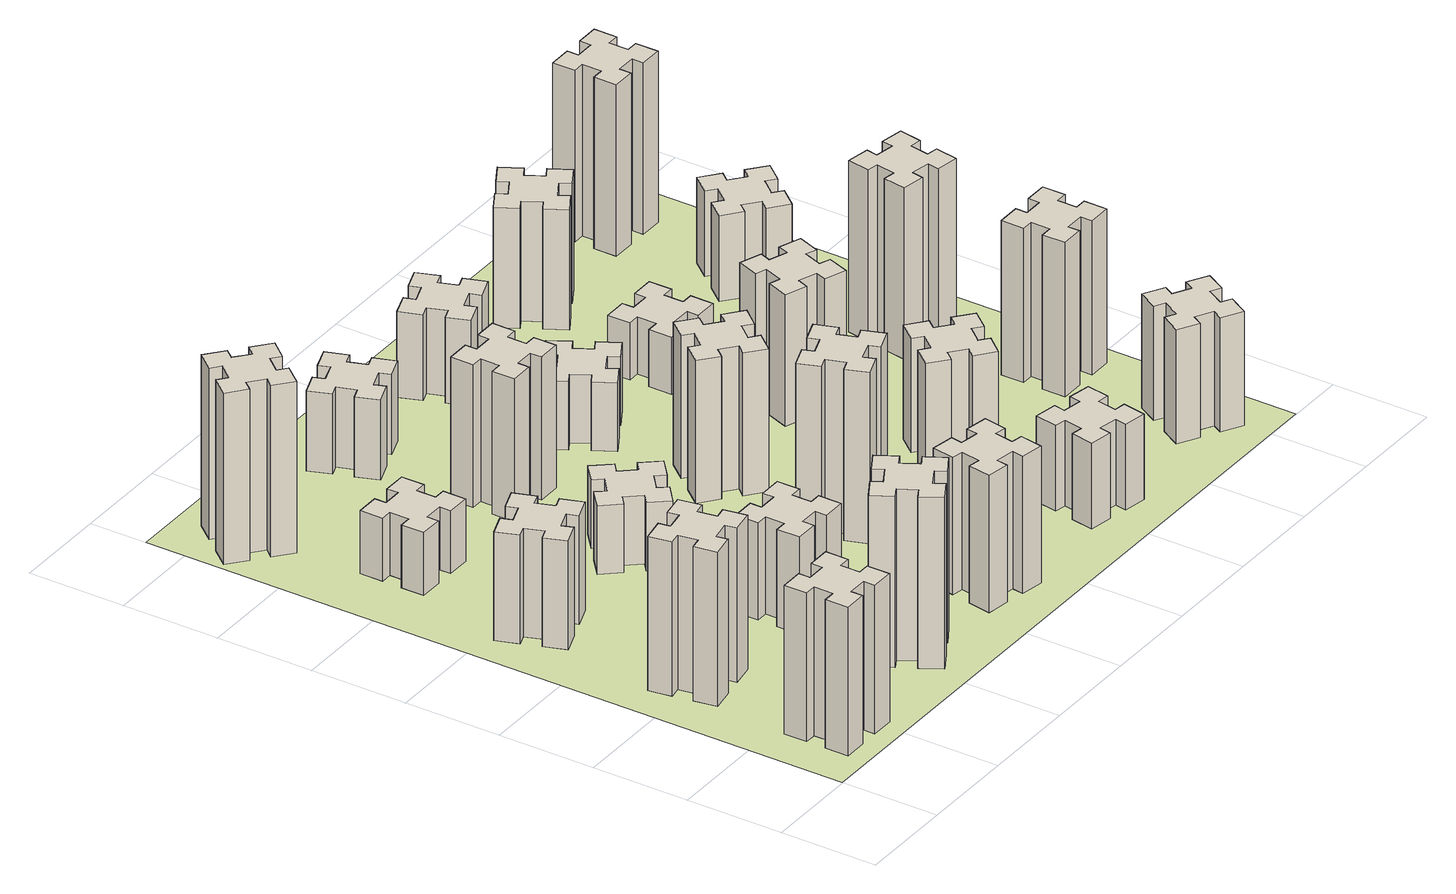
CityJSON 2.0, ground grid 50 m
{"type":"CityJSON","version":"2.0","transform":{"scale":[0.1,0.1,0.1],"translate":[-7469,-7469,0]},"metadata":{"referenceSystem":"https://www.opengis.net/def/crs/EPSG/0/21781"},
"CityObjects":{
"building1":{"type":"Building","attributes":{"class":"1000","function":"1000","usage":"1000","yearOfConstruction":2016,"roofType":"1000","measuredHeight":78,"storeysAboveGround":30,"storeysBelowGround":0},"geometry":[{"type":"Solid","lod":"1","boundaries":[[[[0,1,2,3,4,5,6,7,8,9,10,11,12,13,14,15,16,17,18,19]],[[17,16,20,21]],[[16,15,22,20]],[[15,14,23,22]],[[14,13,24,23]],[[13,12,25,24]],[[12,11,26,25]],[[11,10,27,26]],[[10,9,28,27]],[[9,8,29,28]],[[8,7,30,29]],[[7,6,31,30]],[[6,5,32,31]],[[5,4,33,32]],[[4,3,34,33]],[[3,2,35,34]],[[2,1,36,35]],[[1,0,37,36]],[[0,19,38,37]],[[19,18,39,38]],[[18,17,21,39]],[[24,25,26,27,28,29,30,31,32,33,34,35,36,37,38,39,21,20,22,23]]]]}]},
"building2":{"type":"Building","attributes":{"class":"1000","function":"1000","usage":"1000","yearOfConstruction":2016,"roofType":"1000","measuredHeight":81,"storeysAboveGround":30,"storeysBelowGround":0},"geometry":[{"type":"Solid","lod":"1","boundaries":[[[[40,41,42,43,44,45,46,47,48,49,50,51,52,53,54,55,56,57,58,59]],[[57,56,60,61]],[[56,55,62,60]],[[55,54,63,62]],[[54,53,64,63]],[[53,52,65,64]],[[52,51,66,65]],[[51,50,67,66]],[[50,49,68,67]],[[49,48,69,68]],[[48,47,70,69]],[[47,46,71,70]],[[46,45,72,71]],[[45,44,73,72]],[[44,43,74,73]],[[43,42,75,74]],[[42,41,76,75]],[[41,40,77,76]],[[40,59,78,77]],[[59,58,79,78]],[[58,57,61,79]],[[64,65,66,67,68,69,70,71,72,73,74,75,76,77,78,79,61,60,62,63]]]]}]},
"building3":{"type":"Building","attributes":{"class":"1000","function":"1000","usage":"1000","yearOfConstruction":2016,"roofType":"1000","measuredHeight":57,"storeysAboveGround":30,"storeysBelowGround":0},"geometry":[{"type":"Solid","lod":"1","boundaries":[[[[80,81,82,83,84,85,86,87,88,89,90,91,92,93,94,95,96,97,98,99]],[[97,96,100,101]],[[96,95,102,100]],[[95,94,103,102]],[[94,93,104,103]],[[93,92,105,104]],[[92,91,106,105]],[[91,90,107,106]],[[90,89,108,107]],[[89,88,109,108]],[[88,87,110,109]],[[87,86,111,110]],[[86,85,112,111]],[[85,84,113,112]],[[84,83,114,113]],[[83,82,115,114]],[[82,81,116,115]],[[81,80,117,116]],[[80,99,118,117]],[[99,98,119,118]],[[98,97,101,119]],[[104,105,106,107,108,109,110,111,112,113,114,115,116,117,118,119,101,100,102,103]]]]}]},
"building4":{"type":"Building","attributes":{"class":"1000","function":"1000","usage":"1000","yearOfConstruction":2016,"roofType":"1000","measuredHeight":90,"storeysAboveGround":30,"storeysBelowGround":0},"geometry":[{"type":"Solid","lod":"1","boundaries":[[[[120,121,122,123,124,125,126,127,128,129,130,131,132,133,134,135,136,137,138,139]],[[137,136,140,141]],[[136,135,142,140]],[[135,134,143,142]],[[134,133,144,143]],[[133,132,145,144]],[[132,131,146,145]],[[131,130,147,146]],[[130,129,148,147]],[[129,128,149,148]],[[128,127,150,149]],[[127,126,151,150]],[[126,125,152,151]],[[125,124,153,152]],[[124,123,154,153]],[[123,122,155,154]],[[122,121,156,155]],[[121,120,157,156]],[[120,139,158,157]],[[139,138,159,158]],[[138,137,141,159]],[[144,145,146,147,148,149,150,151,152,153,154,155,156,157,158,159,141,140,142,143]]]]}]},
"building5":{"type":"Building","attributes":{"class":"1000","function":"1000","usage":"1000","yearOfConstruction":2016,"roofType":"1000","measuredHeight":33,"storeysAboveGround":30,"storeysBelowGround":0},"geometry":[{"type":"Solid","lod":"1","boundaries":[[[[160,161,162,163,164,165,166,167,168,169,170,171,172,173,174,175,176,177,178,179]],[[177,176,180,181]],[[176,175,182,180]],[[175,174,183,182]],[[174,173,184,183]],[[173,172,185,184]],[[172,171,186,185]],[[171,170,187,186]],[[170,169,188,187]],[[169,168,189,188]],[[168,167,190,189]],[[167,166,191,190]],[[166,165,192,191]],[[165,164,193,192]],[[164,163,194,193]],[[163,162,195,194]],[[162,161,196,195]],[[161,160,197,196]],[[160,179,198,197]],[[179,178,199,198]],[[178,177,181,199]],[[184,185,186,187,188,189,190,191,192,193,194,195,196,197,198,199,181,180,182,183]]]]}]},
"building6":{"type":"Building","attributes":{"class":"1000","function":"1000","usage":"1000","yearOfConstruction":2016,"roofType":"1000","measuredHeight":90,"storeysAboveGround":30,"storeysBelowGround":0},"geometry":[{"type":"Solid","lod":"1","boundaries":[[[[200,201,202,203,204,205,206,207,208,209,210,211,212,213,214,215,216,217,218,219]],[[217,216,220,221]],[[216,215,222,220]],[[215,214,223,222]],[[214,213,224,223]],[[213,212,225,224]],[[212,211,226,225]],[[211,210,227,226]],[[210,209,228,227]],[[209,208,229,228]],[[208,207,230,229]],[[207,206,231,230]],[[206,205,232,231]],[[205,204,233,232]],[[204,203,234,233]],[[203,202,235,234]],[[202,201,236,235]],[[201,200,237,236]],[[200,219,238,237]],[[219,218,239,238]],[[218,217,221,239]],[[224,225,226,227,228,229,230,231,232,233,234,235,236,237,238,239,221,220,222,223]]]]}]},
"building7":{"type":"Building","attributes":{"class":"1000","function":"1000","usage":"1000","yearOfConstruction":2016,"roofType":"1000","measuredHeight":51,"storeysAboveGround":30,"storeysBelowGround":0},"geometry":[{"type":"Solid","lod":"1","boundaries":[[[[240,241,242,243,244,245,246,247,248,249,250,251,252,253,254,255,256,257,258,259]],[[257,256,260,261]],[[256,255,262,260]],[[255,254,263,262]],[[254,253,264,263]],[[253,252,265,264]],[[252,251,266,265]],[[251,250,267,266]],[[250,249,268,267]],[[249,248,269,268]],[[248,247,270,269]],[[247,246,271,270]],[[246,245,272,271]],[[245,244,273,272]],[[244,243,274,273]],[[243,242,275,274]],[[242,241,276,275]],[[241,240,277,276]],[[240,259,278,277]],[[259,258,279,278]],[[258,257,261,279]],[[264,265,266,267,268,269,270,271,272,273,274,275,276,277,278,279,261,260,262,263]]]]}]},
"building8":{"type":"Building","attributes":{"class":"1000","function":"1000","usage":"1000","yearOfConstruction":2016,"roofType":"1000","measuredHeight":36,"storeysAboveGround":30,"storeysBelowGround":0},"geometry":[{"type":"Solid","lod":"1","boundaries":[[[[280,281,282,283,284,285,286,287,288,289,290,291,292,293,294,295,296,297,298,299]],[[297,296,300,301]],[[296,295,302,300]],[[295,294,303,302]],[[294,293,304,303]],[[293,292,305,304]],[[292,291,306,305]],[[291,290,307,306]],[[290,289,308,307]],[[289,288,309,308]],[[288,287,310,309]],[[287,286,311,310]],[[286,285,312,311]],[[285,284,313,312]],[[284,283,314,313]],[[283,282,315,314]],[[282,281,316,315]],[[281,280,317,316]],[[280,299,318,317]],[[299,298,319,318]],[[298,297,301,319]],[[304,305,306,307,308,309,310,311,312,313,314,315,316,317,318,319,301,300,302,303]]]]}]},
"building9":{"type":"Building","attributes":{"class":"1000","function":"1000","usage":"1000","yearOfConstruction":2016,"roofType":"1000","measuredHeight":72,"storeysAboveGround":30,"storeysBelowGround":0},"geometry":[{"type":"Solid","lod":"1","boundaries":[[[[320,321,322,323,324,325,326,327,328,329,330,331,332,333,334,335,336,337,338,339]],[[337,336,340,341]],[[336,335,342,340]],[[335,334,343,342]],[[334,333,344,343]],[[333,332,345,344]],[[332,331,346,345]],[[331,330,347,346]],[[330,329,348,347]],[[329,328,349,348]],[[328,327,350,349]],[[327,326,351,350]],[[326,325,352,351]],[[325,324,353,352]],[[324,323,354,353]],[[323,322,355,354]],[[322,321,356,355]],[[321,320,357,356]],[[320,339,358,357]],[[339,338,359,358]],[[338,337,341,359]],[[344,345,346,347,348,349,350,351,352,353,354,355,356,357,358,359,341,340,342,343]]]]}]},
"building10":{"type":"Building","attributes":{"class":"1000","function":"1000","usage":"1000","yearOfConstruction":2016,"roofType":"1000","measuredHeight":75,"storeysAboveGround":30,"storeysBelowGround":0},"geometry":[{"type":"Solid","lod":"1","boundaries":[[[[360,361,362,363,364,365,366,367,368,369,370,371,372,373,374,375,376,377,378,379]],[[377,376,380,381]],[[376,375,382,380]],[[375,374,383,382]],[[374,373,384,383]],[[373,372,385,384]],[[372,371,386,385]],[[371,370,387,386]],[[370,369,388,387]],[[369,368,389,388]],[[368,367,390,389]],[[367,366,391,390]],[[366,365,392,391]],[[365,364,393,392]],[[364,363,394,393]],[[363,362,395,394]],[[362,361,396,395]],[[361,360,397,396]],[[360,379,398,397]],[[379,378,399,398]],[[378,377,381,399]],[[384,385,386,387,388,389,390,391,392,393,394,395,396,397,398,399,381,380,382,383]]]]}]},
"building11":{"type":"Building","attributes":{"class":"1000","function":"1000","usage":"1000","yearOfConstruction":2016,"roofType":"1000","measuredHeight":42,"storeysAboveGround":30,"storeysBelowGround":0},"geometry":[{"type":"Solid","lod":"1","boundaries":[[[[400,401,402,403,404,405,406,407,408,409,410,411,412,413,414,415,416,417,418,419]],[[417,416,420,421]],[[416,415,422,420]],[[415,414,423,422]],[[414,413,424,423]],[[413,412,425,424]],[[412,411,426,425]],[[411,410,427,426]],[[410,409,428,427]],[[409,408,429,428]],[[408,407,430,429]],[[407,406,431,430]],[[406,405,432,431]],[[405,404,433,432]],[[404,403,434,433]],[[403,402,435,434]],[[402,401,436,435]],[[401,400,437,436]],[[400,419,438,437]],[[419,418,439,438]],[[418,417,421,439]],[[424,425,426,427,428,429,430,431,432,433,434,435,436,437,438,439,421,420,422,423]]]]}]},
"building12":{"type":"Building","attributes":{"class":"1000","function":"1000","usage":"1000","yearOfConstruction":2016,"roofType":"1000","measuredHeight":90,"storeysAboveGround":30,"storeysBelowGround":0},"geometry":[{"type":"Solid","lod":"1","boundaries":[[[[440,441,442,443,444,445,446,447,448,449,450,451,452,453,454,455,456,457,458,459]],[[457,456,460,461]],[[456,455,462,460]],[[455,454,463,462]],[[454,453,464,463]],[[453,452,465,464]],[[452,451,466,465]],[[451,450,467,466]],[[450,449,468,467]],[[449,448,469,468]],[[448,447,470,469]],[[447,446,471,470]],[[446,445,472,471]],[[445,444,473,472]],[[444,443,474,473]],[[443,442,475,474]],[[442,441,476,475]],[[441,440,477,476]],[[440,459,478,477]],[[459,458,479,478]],[[458,457,461,479]],[[464,465,466,467,468,469,470,471,472,473,474,475,476,477,478,479,461,460,462,463]]]]}]},
"building13":{"type":"Building","attributes":{"class":"1000","function":"1000","usage":"1000","yearOfConstruction":2016,"roofType":"1000","measuredHeight":75,"storeysAboveGround":30,"storeysBelowGround":0},"geometry":[{"type":"Solid","lod":"1","boundaries":[[[[480,481,482,483,484,485,486,487,488,489,490,491,492,493,494,495,496,497,498,499]],[[497,496,500,501]],[[496,495,502,500]],[[495,494,503,502]],[[494,493,504,503]],[[493,492,505,504]],[[492,491,506,505]],[[491,490,507,506]],[[490,489,508,507]],[[489,488,509,508]],[[488,487,510,509]],[[487,486,511,510]],[[486,485,512,511]],[[485,484,513,512]],[[484,483,514,513]],[[483,482,515,514]],[[482,481,516,515]],[[481,480,517,516]],[[480,499,518,517]],[[499,498,519,518]],[[498,497,501,519]],[[504,505,506,507,508,509,510,511,512,513,514,515,516,517,518,519,501,500,502,503]]]]}]},
"building14":{"type":"Building","attributes":{"class":"1000","function":"1000","usage":"1000","yearOfConstruction":2016,"roofType":"1000","measuredHeight":36,"storeysAboveGround":30,"storeysBelowGround":0},"geometry":[{"type":"Solid","lod":"1","boundaries":[[[[520,521,522,523,524,525,526,527,528,529,530,531,532,533,534,535,536,537,538,539]],[[537,536,540,541]],[[536,535,542,540]],[[535,534,543,542]],[[534,533,544,543]],[[533,532,545,544]],[[532,531,546,545]],[[531,530,547,546]],[[530,529,548,547]],[[529,528,549,548]],[[528,527,550,549]],[[527,526,551,550]],[[526,525,552,551]],[[525,524,553,552]],[[524,523,554,553]],[[523,522,555,554]],[[522,521,556,555]],[[521,520,557,556]],[[520,539,558,557]],[[539,538,559,558]],[[538,537,541,559]],[[544,545,546,547,548,549,550,551,552,553,554,555,556,557,558,559,541,540,542,543]]]]}]},
"building15":{"type":"Building","attributes":{"class":"1000","function":"1000","usage":"1000","yearOfConstruction":2016,"roofType":"1000","measuredHeight":45,"storeysAboveGround":30,"storeysBelowGround":0},"geometry":[{"type":"Solid","lod":"1","boundaries":[[[[560,561,562,563,564,565,566,567,568,569,570,571,572,573,574,575,576,577,578,579]],[[577,576,580,581]],[[576,575,582,580]],[[575,574,583,582]],[[574,573,584,583]],[[573,572,585,584]],[[572,571,586,585]],[[571,570,587,586]],[[570,569,588,587]],[[569,568,589,588]],[[568,567,590,589]],[[567,566,591,590]],[[566,565,592,591]],[[565,564,593,592]],[[564,563,594,593]],[[563,562,595,594]],[[562,561,596,595]],[[561,560,597,596]],[[560,579,598,597]],[[579,578,599,598]],[[578,577,581,599]],[[584,585,586,587,588,589,590,591,592,593,594,595,596,597,598,599,581,580,582,583]]]]}]},
"building16":{"type":"Building","attributes":{"class":"1000","function":"1000","usage":"1000","yearOfConstruction":2016,"roofType":"1000","measuredHeight":45,"storeysAboveGround":30,"storeysBelowGround":0},"geometry":[{"type":"Solid","lod":"1","boundaries":[[[[600,601,602,603,604,605,606,607,608,609,610,611,612,613,614,615,616,617,618,619]],[[617,616,620,621]],[[616,615,622,620]],[[615,614,623,622]],[[614,613,624,623]],[[613,612,625,624]],[[612,611,626,625]],[[611,610,627,626]],[[610,609,628,627]],[[609,608,629,628]],[[608,607,630,629]],[[607,606,631,630]],[[606,605,632,631]],[[605,604,633,632]],[[604,603,634,633]],[[603,602,635,634]],[[602,601,636,635]],[[601,600,637,636]],[[600,619,638,637]],[[619,618,639,638]],[[618,617,621,639]],[[624,625,626,627,628,629,630,631,632,633,634,635,636,637,638,639,621,620,622,623]]]]}]},
"building17":{"type":"Building","attributes":{"class":"1000","function":"1000","usage":"1000","yearOfConstruction":2016,"roofType":"1000","measuredHeight":60,"storeysAboveGround":30,"storeysBelowGround":0},"geometry":[{"type":"Solid","lod":"1","boundaries":[[[[640,641,642,643,644,645,646,647,648,649,650,651,652,653,654,655,656,657,658,659]],[[657,656,660,661]],[[656,655,662,660]],[[655,654,663,662]],[[654,653,664,663]],[[653,652,665,664]],[[652,651,666,665]],[[651,650,667,666]],[[650,649,668,667]],[[649,648,669,668]],[[648,647,670,669]],[[647,646,671,670]],[[646,645,672,671]],[[645,644,673,672]],[[644,643,674,673]],[[643,642,675,674]],[[642,641,676,675]],[[641,640,677,676]],[[640,659,678,677]],[[659,658,679,678]],[[658,657,661,679]],[[664,665,666,667,668,669,670,671,672,673,674,675,676,677,678,679,661,660,662,663]]]]}]},
"building18":{"type":"Building","attributes":{"class":"1000","function":"1000","usage":"1000","yearOfConstruction":2016,"roofType":"1000","measuredHeight":69,"storeysAboveGround":30,"storeysBelowGround":0},"geometry":[{"type":"Solid","lod":"1","boundaries":[[[[680,681,682,683,684,685,686,687,688,689,690,691,692,693,694,695,696,697,698,699]],[[697,696,700,701]],[[696,695,702,700]],[[695,694,703,702]],[[694,693,704,703]],[[693,692,705,704]],[[692,691,706,705]],[[691,690,707,706]],[[690,689,708,707]],[[689,688,709,708]],[[688,687,710,709]],[[687,686,711,710]],[[686,685,712,711]],[[685,684,713,712]],[[684,683,714,713]],[[683,682,715,714]],[[682,681,716,715]],[[681,680,717,716]],[[680,699,718,717]],[[699,698,719,718]],[[698,697,701,719]],[[704,705,706,707,708,709,710,711,712,713,714,715,716,717,718,719,701,700,702,703]]]]}]},
"building19":{"type":"Building","attributes":{"class":"1000","function":"1000","usage":"1000","yearOfConstruction":2016,"roofType":"1000","measuredHeight":30,"storeysAboveGround":30,"storeysBelowGround":0},"geometry":[{"type":"Solid","lod":"1","boundaries":[[[[720,721,722,723,724,725,726,727,728,729,730,731,732,733,734,735,736,737,738,739]],[[737,736,740,741]],[[736,735,742,740]],[[735,734,743,742]],[[734,733,744,743]],[[733,732,745,744]],[[732,731,746,745]],[[731,730,747,746]],[[730,729,748,747]],[[729,728,749,748]],[[728,727,750,749]],[[727,726,751,750]],[[726,725,752,751]],[[725,724,753,752]],[[724,723,754,753]],[[723,722,755,754]],[[722,721,756,755]],[[721,720,757,756]],[[720,739,758,757]],[[739,738,759,758]],[[738,737,741,759]],[[744,745,746,747,748,749,750,751,752,753,754,755,756,757,758,759,741,740,742,743]]]]}]},
"building20":{"type":"Building","attributes":{"class":"1000","function":"1000","usage":"1000","yearOfConstruction":2016,"roofType":"1000","measuredHeight":60,"storeysAboveGround":30,"storeysBelowGround":0},"geometry":[{"type":"Solid","lod":"1","boundaries":[[[[760,761,762,763,764,765,766,767,768,769,770,771,772,773,774,775,776,777,778,779]],[[777,776,780,781]],[[776,775,782,780]],[[775,774,783,782]],[[774,773,784,783]],[[773,772,785,784]],[[772,771,786,785]],[[771,770,787,786]],[[770,769,788,787]],[[769,768,789,788]],[[768,767,790,789]],[[767,766,791,790]],[[766,765,792,791]],[[765,764,793,792]],[[764,763,794,793]],[[763,762,795,794]],[[762,761,796,795]],[[761,760,797,796]],[[760,779,798,797]],[[779,778,799,798]],[[778,777,781,799]],[[784,785,786,787,788,789,790,791,792,793,794,795,796,797,798,799,781,780,782,783]]]]}]},
"building21":{"type":"Building","attributes":{"class":"1000","function":"1000","usage":"1000","yearOfConstruction":2016,"roofType":"1000","measuredHeight":63,"storeysAboveGround":30,"storeysBelowGround":0},"geometry":[{"type":"Solid","lod":"1","boundaries":[[[[800,801,802,803,804,805,806,807,808,809,810,811,812,813,814,815,816,817,818,819]],[[817,816,820,821]],[[816,815,822,820]],[[815,814,823,822]],[[814,813,824,823]],[[813,812,825,824]],[[812,811,826,825]],[[811,810,827,826]],[[810,809,828,827]],[[809,808,829,828]],[[808,807,830,829]],[[807,806,831,830]],[[806,805,832,831]],[[805,804,833,832]],[[804,803,834,833]],[[803,802,835,834]],[[802,801,836,835]],[[801,800,837,836]],[[800,819,838,837]],[[819,818,839,838]],[[818,817,821,839]],[[824,825,826,827,828,829,830,831,832,833,834,835,836,837,838,839,821,820,822,823]]]]}]},
"building22":{"type":"Building","attributes":{"class":"1000","function":"1000","usage":"1000","yearOfConstruction":2016,"roofType":"1000","measuredHeight":81,"storeysAboveGround":30,"storeysBelowGround":0},"geometry":[{"type":"Solid","lod":"1","boundaries":[[[[840,841,842,843,844,845,846,847,848,849,850,851,852,853,854,855,856,857,858,859]],[[857,856,860,861]],[[856,855,862,860]],[[855,854,863,862]],[[854,853,864,863]],[[853,852,865,864]],[[852,851,866,865]],[[851,850,867,866]],[[850,849,868,867]],[[849,848,869,868]],[[848,847,870,869]],[[847,846,871,870]],[[846,845,872,871]],[[845,844,873,872]],[[844,843,874,873]],[[843,842,875,874]],[[842,841,876,875]],[[841,840,877,876]],[[840,859,878,877]],[[859,858,879,878]],[[858,857,861,879]],[[864,865,866,867,868,869,870,871,872,873,874,875,876,877,878,879,861,860,862,863]]]]}]},
"building23":{"type":"Building","attributes":{"class":"1000","function":"1000","usage":"1000","yearOfConstruction":2016,"roofType":"1000","measuredHeight":90,"storeysAboveGround":30,"storeysBelowGround":0},"geometry":[{"type":"Solid","lod":"1","boundaries":[[[[880,881,882,883,884,885,886,887,888,889,890,891,892,893,894,895,896,897,898,899]],[[897,896,900,901]],[[896,895,902,900]],[[895,894,903,902]],[[894,893,904,903]],[[893,892,905,904]],[[892,891,906,905]],[[891,890,907,906]],[[890,889,908,907]],[[889,888,909,908]],[[888,887,910,909]],[[887,886,911,910]],[[886,885,912,911]],[[885,884,913,912]],[[884,883,914,913]],[[883,882,915,914]],[[882,881,916,915]],[[881,880,917,916]],[[880,899,918,917]],[[899,898,919,918]],[[898,897,901,919]],[[904,905,906,907,908,909,910,911,912,913,914,915,916,917,918,919,901,900,902,903]]]]}]},
"building24":{"type":"Building","attributes":{"class":"1000","function":"1000","usage":"1000","yearOfConstruction":2016,"roofType":"1000","measuredHeight":45,"storeysAboveGround":30,"storeysBelowGround":0},"geometry":[{"type":"Solid","lod":"1","boundaries":[[[[920,921,922,923,924,925,926,927,928,929,930,931,932,933,934,935,936,937,938,939]],[[937,936,940,941]],[[936,935,942,940]],[[935,934,943,942]],[[934,933,944,943]],[[933,932,945,944]],[[932,931,946,945]],[[931,930,947,946]],[[930,929,948,947]],[[929,928,949,948]],[[928,927,950,949]],[[927,926,951,950]],[[926,925,952,951]],[[925,924,953,952]],[[924,923,954,953]],[[923,922,955,954]],[[922,921,956,955]],[[921,920,957,956]],[[920,939,958,957]],[[939,938,959,958]],[[938,937,941,959]],[[944,945,946,947,948,949,950,951,952,953,954,955,956,957,958,959,941,940,942,943]]]]}]},
"building25":{"type":"Building","attributes":{"class":"1000","function":"1000","usage":"1000","yearOfConstruction":2016,"roofType":"1000","measuredHeight":90,"storeysAboveGround":30,"storeysBelowGround":0},"geometry":[{"type":"Solid","lod":"1","boundaries":[[[[960,961,962,963,964,965,966,967,968,969,970,971,972,973,974,975,976,977,978,979]],[[977,976,980,981]],[[976,975,982,980]],[[975,974,983,982]],[[974,973,984,983]],[[973,972,985,984]],[[972,971,986,985]],[[971,970,987,986]],[[970,969,988,987]],[[969,968,989,988]],[[968,967,990,989]],[[967,966,991,990]],[[966,965,992,991]],[[965,964,993,992]],[[964,963,994,993]],[[963,962,995,994]],[[962,961,996,995]],[[961,960,997,996]],[[960,979,998,997]],[[979,978,999,998]],[[978,977,981,999]],[[984,985,986,987,988,989,990,991,992,993,994,995,996,997,998,999,981,980,982,983]]]]}]},
"landuse1":{"type":"LandUse","attributes":{"name":"plot1","function":"1010"},"geometry":[{"type":"MultiSurface","lod":"1","boundaries":[[[1000,1001,1002,1003]]]}]}
},
"vertices":[
[265,325,0],[265,225,0],[205,225,0],[205,105,0],[325,105,0],[325,165,0],[425,165,0],[425,105,0],[545,105,0],[545,225,0],[485,225,0],[485,325,0],[545,325,0],[545,445,0],[425,445,0],[425,385,0],[325,385,0],[325,445,0],[205,445,0],[205,325,0],[325,385,780],[325,445,780],[425,385,780],[425,445,780],[545,445,780],[545,325,780],[485,325,780],[485,225,780],[545,225,780],[545,105,780],[425,105,780],[425,165,780],[325,165,780],[325,105,780],[205,105,780],[205,225,780],[265,225,780],[265,325,780],[205,325,780],[205,445,780],
[405,1132,0],[307,1115,0],[297,1174,0],[178,1153,0],[199,1035,0],[258,1045,0],[276,947,0],[217,937,0],[237,818,0],[356,839,0],[345,898,0],[444,916,0],[454,857,0],[572,877,0],[551,996,0],[492,985,0],[475,1084,0],[534,1094,0],[513,1212,0],[395,1191,0],[475,1084,810],[534,1094,810],[492,985,810],[551,996,810],[572,877,810],[454,857,810],[444,916,810],[345,898,810],[356,839,810],[237,818,810],[217,937,810],[276,947,810],[258,1045,810],[199,1035,810],[178,1153,810],[297,1174,810],[307,1115,810],[405,1132,810],[395,1191,810],[513,1212,810],
[366,1735,0],[460,1769,0],[480,1713,0],[593,1754,0],[552,1867,0],[496,1846,0],[462,1940,0],[518,1960,0],[477,2073,0],[364,2032,0],[385,1976,0],[291,1942,0],[270,1998,0],[157,1957,0],[199,1844,0],[255,1865,0],[289,1771,0],[233,1750,0],[274,1637,0],[387,1679,0],[289,1771,570],[233,1750,570],[255,1865,570],[199,1844,570],[157,1957,570],[270,1998,570],[291,1942,570],[385,1976,570],[364,2032,570],[477,2073,570],[518,1960,570],[462,1940,570],[496,1846,570],[552,1867,570],[593,1754,570],[480,1713,570],[460,1769,570],[366,1735,570],[387,1679,570],[274,1637,570],
[1127,255,0],[1214,305,0],[1244,253,0],[1348,313,0],[1288,417,0],[1236,387,0],[1186,474,0],[1238,504,0],[1178,608,0],[1074,548,0],[1104,496,0],[1017,446,0],[987,498,0],[883,438,0],[943,334,0],[995,364,0],[1045,277,0],[993,247,0],[1053,143,0],[1157,203,0],[1045,277,900],[993,247,900],[995,364,900],[943,334,900],[883,438,900],[987,498,900],[1017,446,900],[1104,496,900],[1074,548,900],[1178,608,900],[1238,504,900],[1186,474,900],[1236,387,900],[1288,417,900],[1348,313,900],[1244,253,900],[1214,305,900],[1127,255,900],[1157,203,900],[1053,143,900],
[425,2485,0],[525,2485,0],[525,2425,0],[645,2425,0],[645,2545,0],[585,2545,0],[585,2645,0],[645,2645,0],[645,2765,0],[525,2765,0],[525,2705,0],[425,2705,0],[425,2765,0],[305,2765,0],[305,2645,0],[365,2645,0],[365,2545,0],[305,2545,0],[305,2425,0],[425,2425,0],[365,2545,330],[305,2545,330],[365,2645,330],[305,2645,330],[305,2765,330],[425,2765,330],[425,2705,330],[525,2705,330],[525,2765,330],[645,2765,330],[645,2645,330],[585,2645,330],[585,2545,330],[645,2545,330],[645,2425,330],[525,2425,330],[525,2485,330],[425,2485,330],[425,2425,330],[305,2425,330],
[384,3387,0],[308,3452,0],[346,3498,0],[254,3575,0],[177,3483,0],[223,3444,0],[159,3368,0],[113,3406,0],[36,3314,0],[128,3237,0],[166,3283,0],[243,3219,0],[204,3173,0],[296,3096,0],[373,3188,0],[327,3226,0],[392,3303,0],[438,3264,0],[515,3356,0],[423,3433,0],[392,3303,900],[438,3264,900],[327,3226,900],[373,3188,900],[296,3096,900],[204,3173,900],[243,3219,900],[166,3283,900],[128,3237,900],[36,3314,900],[113,3406,900],[159,3368,900],[223,3444,900],[177,3483,900],[254,3575,900],[346,3498,900],[308,3452,900],[384,3387,900],[423,3433,900],[515,3356,900],
[1165,1125,0],[1065,1125,0],[1065,1185,0],[945,1185,0],[945,1065,0],[1005,1065,0],[1005,965,0],[945,965,0],[945,845,0],[1065,845,0],[1065,905,0],[1165,905,0],[1165,845,0],[1285,845,0],[1285,965,0],[1225,965,0],[1225,1065,0],[1285,1065,0],[1285,1185,0],[1165,1185,0],[1225,1065,510],[1285,1065,510],[1225,965,510],[1285,965,510],[1285,845,510],[1165,845,510],[1165,905,510],[1065,905,510],[1065,845,510],[945,845,510],[945,965,510],[1005,965,510],[1005,1065,510],[945,1065,510],[945,1185,510],[1065,1185,510],[1065,1125,510],[1165,1125,510],[1165,1185,510],[1285,1185,510],
[1083,1972,0],[1006,1907,0],[968,1953,0],[876,1876,0],[953,1784,0],[999,1823,0],[1063,1746,0],[1017,1708,0],[1094,1616,0],[1186,1693,0],[1148,1739,0],[1224,1803,0],[1263,1757,0],[1355,1834,0],[1278,1926,0],[1232,1888,0],[1167,1964,0],[1213,2003,0],[1136,2095,0],[1044,2018,0],[1167,1964,360],[1213,2003,360],[1232,1888,360],[1278,1926,360],[1355,1834,360],[1263,1757,360],[1224,1803,360],[1148,1739,360],[1186,1693,360],[1094,1616,360],[1017,1708,360],[1063,1746,360],[999,1823,360],[953,1784,360],[876,1876,360],[968,1953,360],[1006,1907,360],[1083,1972,360],[1044,2018,360],[1136,2095,360],
[1855,307,0],[1872,405,0],[1931,395,0],[1952,513,0],[1834,534,0],[1824,475,0],[1725,492,0],[1736,551,0],[1617,572,0],[1597,454,0],[1656,444,0],[1638,345,0],[1579,356,0],[1558,237,0],[1677,217,0],[1687,276,0],[1785,258,0],[1775,199,0],[1893,178,0],[1914,297,0],[1785,258,720],[1775,199,720],[1687,276,720],[1677,217,720],[1558,237,720],[1579,356,720],[1638,345,720],[1656,444,720],[1597,454,720],[1617,572,720],[1736,551,720],[1725,492,720],[1824,475,720],[1834,534,720],[1952,513,720],[1931,395,720],[1872,405,720],[1855,307,720],[1914,297,720],[1893,178,720],
[1325,2545,0],[1325,2645,0],[1385,2645,0],[1385,2765,0],[1265,2765,0],[1265,2705,0],[1165,2705,0],[1165,2765,0],[1045,2765,0],[1045,2645,0],[1105,2645,0],[1105,2545,0],[1045,2545,0],[1045,2425,0],[1165,2425,0],[1165,2485,0],[1265,2485,0],[1265,2425,0],[1385,2425,0],[1385,2545,0],[1265,2485,750],[1265,2425,750],[1165,2485,750],[1165,2425,750],[1045,2425,750],[1045,2545,750],[1105,2545,750],[1105,2645,750],[1045,2645,750],[1045,2765,750],[1165,2765,750],[1165,2705,750],[1265,2705,750],[1265,2765,750],[1385,2765,750],[1385,2645,750],[1325,2645,750],[1325,2545,750],[1385,2545,750],[1385,2425,750],
[1125,3456,0],[1031,3422,0],[1010,3478,0],[897,3437,0],[939,3324,0],[995,3345,0],[1029,3251,0],[973,3230,0],[1014,3117,0],[1127,3159,0],[1106,3215,0],[1200,3249,0],[1220,3193,0],[1333,3234,0],[1292,3347,0],[1236,3326,0],[1202,3420,0],[1258,3440,0],[1217,3553,0],[1104,3512,0],[1202,3420,420],[1258,3440,420],[1236,3326,420],[1292,3347,420],[1333,3234,420],[1220,3193,420],[1200,3249,420],[1106,3215,420],[1127,3159,420],[1014,3117,420],[973,3230,420],[1029,3251,420],[995,3345,420],[939,3324,420],[897,3437,420],[1010,3478,420],[1031,3422,420],[1125,3456,420],[1104,3512,420],[1217,3553,420],
[1846,1095,0],[1940,1129,0],[1960,1073,0],[2073,1114,0],[2032,1227,0],[1976,1206,0],[1942,1300,0],[1998,1320,0],[1957,1433,0],[1844,1392,0],[1865,1336,0],[1771,1302,0],[1750,1358,0],[1637,1317,0],[1679,1204,0],[1735,1225,0],[1769,1131,0],[1713,1110,0],[1754,997,0],[1867,1039,0],[1769,1131,900],[1713,1110,900],[1735,1225,900],[1679,1204,900],[1637,1317,900],[1750,1358,900],[1771,1302,900],[1865,1336,900],[1844,1392,900],[1957,1433,900],[1998,1320,900],[1942,1300,900],[1976,1206,900],[2032,1227,900],[2073,1114,900],[1960,1073,900],[1940,1129,900],[1846,1095,900],[1867,1039,900],[1754,997,900],
[1964,1907,0],[1888,1972,0],[1926,2018,0],[1834,2095,0],[1757,2003,0],[1803,1964,0],[1739,1888,0],[1693,1926,0],[1616,1834,0],[1708,1757,0],[1746,1803,0],[1823,1739,0],[1784,1693,0],[1876,1616,0],[1953,1708,0],[1907,1746,0],[1972,1823,0],[2018,1784,0],[2095,1876,0],[2003,1953,0],[1972,1823,750],[2018,1784,750],[1907,1746,750],[1953,1708,750],[1876,1616,750],[1784,1693,750],[1823,1739,750],[1746,1803,750],[1708,1757,750],[1616,1834,750],[1693,1926,750],[1739,1888,750],[1803,1964,750],[1757,2003,750],[1834,2095,750],[1926,2018,750],[1888,1972,750],[1964,1907,750],[2003,1953,750],[2095,1876,750],
[1976,2607,0],[1926,2694,0],[1978,2724,0],[1918,2828,0],[1814,2768,0],[1844,2716,0],[1757,2666,0],[1727,2718,0],[1623,2658,0],[1683,2554,0],[1735,2584,0],[1785,2497,0],[1733,2467,0],[1793,2363,0],[1897,2423,0],[1867,2475,0],[1954,2525,0],[1984,2473,0],[2088,2533,0],[2028,2637,0],[1954,2525,360],[1984,2473,360],[1867,2475,360],[1897,2423,360],[1793,2363,360],[1733,2467,360],[1785,2497,360],[1735,2584,360],[1683,2554,360],[1623,2658,360],[1727,2718,360],[1757,2666,360],[1844,2716,360],[1814,2768,360],[1918,2828,360],[1978,2724,360],[1926,2694,360],[1976,2607,360],[2028,2637,360],[2088,2533,360],
[2664,475,0],[2565,492,0],[2576,551,0],[2457,572,0],[2437,454,0],[2496,444,0],[2478,345,0],[2419,356,0],[2398,237,0],[2517,217,0],[2527,276,0],[2625,258,0],[2615,199,0],[2733,178,0],[2754,297,0],[2695,307,0],[2712,405,0],[2771,395,0],[2792,513,0],[2674,534,0],[2712,405,450],[2771,395,450],[2695,307,450],[2754,297,450],[2733,178,450],[2615,199,450],[2625,258,450],[2527,276,450],[2517,217,450],[2398,237,450],[2419,356,450],[2478,345,450],[2496,444,450],[2437,454,450],[2457,572,450],[2576,551,450],[2565,492,450],[2664,475,450],[2674,534,450],[2792,513,450],
[1865,3456,0],[1771,3422,0],[1750,3478,0],[1637,3437,0],[1679,3324,0],[1735,3345,0],[1769,3251,0],[1713,3230,0],[1754,3117,0],[1867,3159,0],[1846,3215,0],[1940,3249,0],[1960,3193,0],[2073,3234,0],[2032,3347,0],[1976,3326,0],[1942,3420,0],[1998,3440,0],[1957,3553,0],[1844,3512,0],[1942,3420,450],[1998,3440,450],[1976,3326,450],[2032,3347,450],[2073,3234,450],[1960,3193,450],[1940,3249,450],[1846,3215,450],[1867,3159,450],[1754,3117,450],[1713,3230,450],[1769,3251,450],[1735,3345,450],[1679,3324,450],[1637,3437,450],[1750,3478,450],[1771,3422,450],[1865,3456,450],[1844,3512,450],[1957,3553,450],
[2647,1006,0],[2712,1083,0],[2758,1044,0],[2835,1136,0],[2743,1213,0],[2704,1167,0],[2628,1232,0],[2666,1278,0],[2574,1355,0],[2497,1263,0],[2543,1224,0],[2479,1148,0],[2433,1186,0],[2356,1094,0],[2448,1017,0],[2486,1063,0],[2563,999,0],[2524,953,0],[2616,876,0],[2693,968,0],[2563,999,600],[2524,953,600],[2486,1063,600],[2448,1017,600],[2356,1094,600],[2433,1186,600],[2479,1148,600],[2543,1224,600],[2497,1263,600],[2574,1355,600],[2666,1278,600],[2628,1232,600],[2704,1167,600],[2743,1213,600],[2835,1136,600],[2758,1044,600],[2712,1083,600],[2647,1006,600],[2693,968,600],[2616,876,600],
[2682,1871,0],[2716,1965,0],[2772,1944,0],[2813,2057,0],[2700,2098,0],[2680,2042,0],[2586,2076,0],[2607,2132,0],[2494,2173,0],[2453,2060,0],[2509,2040,0],[2475,1946,0],[2419,1967,0],[2377,1854,0],[2490,1813,0],[2511,1869,0],[2605,1835,0],[2584,1779,0],[2697,1737,0],[2738,1850,0],[2605,1835,690],[2584,1779,690],[2511,1869,690],[2490,1813,690],[2377,1854,690],[2419,1967,690],[2475,1946,690],[2509,2040,690],[2453,2060,690],[2494,2173,690],[2607,2132,690],[2586,2076,690],[2680,2042,690],[2700,2098,690],[2813,2057,690],[2772,1944,690],[2716,1965,690],[2682,1871,690],[2738,1850,690],[2697,1737,690],
[2605,2545,0],[2605,2645,0],[2665,2645,0],[2665,2765,0],[2545,2765,0],[2545,2705,0],[2445,2705,0],[2445,2765,0],[2325,2765,0],[2325,2645,0],[2385,2645,0],[2385,2545,0],[2325,2545,0],[2325,2425,0],[2445,2425,0],[2445,2485,0],[2545,2485,0],[2545,2425,0],[2665,2425,0],[2665,2545,0],[2545,2485,300],[2545,2425,300],[2445,2485,300],[2445,2425,300],[2325,2425,300],[2325,2545,300],[2385,2545,300],[2385,2645,300],[2325,2645,300],[2325,2765,300],[2445,2765,300],[2445,2705,300],[2545,2705,300],[2545,2765,300],[2665,2765,300],[2665,2645,300],[2605,2645,300],[2605,2545,300],[2665,2545,300],[2665,2425,300],
[3365,474,0],[3315,387,0],[3263,417,0],[3203,313,0],[3307,253,0],[3337,305,0],[3424,255,0],[3394,203,0],[3498,143,0],[3558,247,0],[3506,277,0],[3556,364,0],[3608,334,0],[3668,438,0],[3564,498,0],[3534,446,0],[3447,496,0],[3477,548,0],[3373,608,0],[3313,504,0],[3447,496,600],[3477,548,600],[3534,446,600],[3564,498,600],[3668,438,600],[3608,334,600],[3556,364,600],[3506,277,600],[3558,247,600],[3498,143,600],[3394,203,600],[3424,255,600],[3337,305,600],[3307,253,600],[3203,313,600],[3263,417,600],[3315,387,600],[3365,474,600],[3313,504,600],[3373,608,600],
[2716,3347,0],[2666,3434,0],[2718,3464,0],[2658,3568,0],[2554,3508,0],[2584,3456,0],[2497,3406,0],[2467,3458,0],[2363,3398,0],[2423,3294,0],[2475,3324,0],[2525,3237,0],[2473,3207,0],[2533,3103,0],[2637,3163,0],[2607,3215,0],[2694,3265,0],[2724,3213,0],[2828,3273,0],[2768,3377,0],[2694,3265,630],[2724,3213,630],[2607,3215,630],[2637,3163,630],[2533,3103,630],[2473,3207,630],[2525,3237,630],[2475,3324,630],[2423,3294,630],[2363,3398,630],[2467,3458,630],[2497,3406,630],[2584,3456,630],[2554,3508,630],[2658,3568,630],[2718,3464,630],[2666,3434,630],[2716,3347,630],[2768,3377,630],[2828,3273,630],
[3325,1165,0],[3325,1065,0],[3265,1065,0],[3265,945,0],[3385,945,0],[3385,1005,0],[3485,1005,0],[3485,945,0],[3605,945,0],[3605,1065,0],[3545,1065,0],[3545,1165,0],[3605,1165,0],[3605,1285,0],[3485,1285,0],[3485,1225,0],[3385,1225,0],[3385,1285,0],[3265,1285,0],[3265,1165,0],[3385,1225,810],[3385,1285,810],[3485,1225,810],[3485,1285,810],[3605,1285,810],[3605,1165,810],[3545,1165,810],[3545,1065,810],[3605,1065,810],[3605,945,810],[3485,945,810],[3485,1005,810],[3385,1005,810],[3385,945,810],[3265,945,810],[3265,1065,810],[3325,1065,810],[3325,1165,810],[3265,1165,810],[3265,1285,810],
[3435,1787,0],[3452,1885,0],[3511,1875,0],[3532,1993,0],[3414,2014,0],[3404,1955,0],[3305,1972,0],[3316,2031,0],[3197,2052,0],[3177,1934,0],[3236,1924,0],[3218,1825,0],[3159,1836,0],[3138,1717,0],[3257,1697,0],[3267,1756,0],[3365,1738,0],[3355,1679,0],[3473,1658,0],[3494,1777,0],[3365,1738,900],[3355,1679,900],[3267,1756,900],[3257,1697,900],[3138,1717,900],[3159,1836,900],[3218,1825,900],[3236,1924,900],[3177,1934,900],[3197,2052,900],[3316,2031,900],[3305,1972,900],[3404,1955,900],[3414,2014,900],[3532,1993,900],[3511,1875,900],[3452,1885,900],[3435,1787,900],[3494,1777,900],[3473,1658,900],
[3444,2747,0],[3368,2812,0],[3406,2858,0],[3314,2935,0],[3237,2843,0],[3283,2804,0],[3219,2728,0],[3173,2766,0],[3096,2674,0],[3188,2597,0],[3226,2643,0],[3303,2579,0],[3264,2533,0],[3356,2456,0],[3433,2548,0],[3387,2586,0],[3452,2663,0],[3498,2624,0],[3575,2716,0],[3483,2793,0],[3452,2663,450],[3498,2624,450],[3387,2586,450],[3433,2548,450],[3356,2456,450],[3264,2533,450],[3303,2579,450],[3226,2643,450],[3188,2597,450],[3096,2674,450],[3173,2766,450],[3219,2728,450],[3283,2804,450],[3237,2843,450],[3314,2935,450],[3406,2858,450],[3368,2812,450],[3444,2747,450],[3483,2793,450],[3575,2716,450],
[3285,3325,0],[3385,3325,0],[3385,3265,0],[3505,3265,0],[3505,3385,0],[3445,3385,0],[3445,3485,0],[3505,3485,0],[3505,3605,0],[3385,3605,0],[3385,3545,0],[3285,3545,0],[3285,3605,0],[3165,3605,0],[3165,3485,0],[3225,3485,0],[3225,3385,0],[3165,3385,0],[3165,3265,0],[3285,3265,0],[3225,3385,900],[3165,3385,900],[3225,3485,900],[3165,3485,900],[3165,3605,900],[3285,3605,900],[3285,3545,900],[3385,3545,900],[3385,3605,900],[3505,3605,900],[3505,3485,900],[3445,3485,900],[3445,3385,900],[3505,3385,900],[3505,3265,900],[3385,3265,900],[3385,3325,900],[3285,3325,900],[3285,3265,900],[3165,3265,900],
[5,3705,0],[3705,3705,0],[3705,5,0],[5,5,0]
]}
